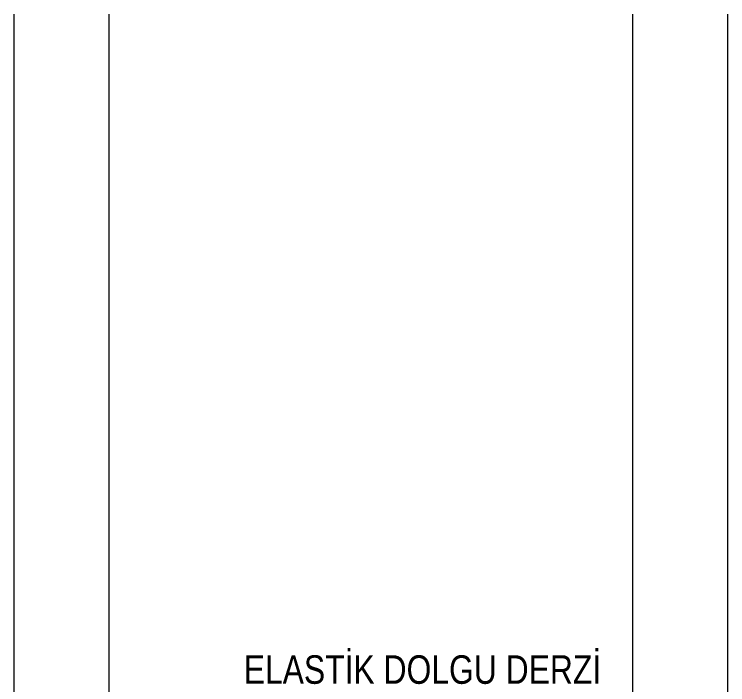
# Model space of a CAD drawing. Header units: millimetres. Extents: x 708 to 46452, y -4963 to 3960.
# Drawn here: x 42939.8 to 43127.6, y 3141.3 to 3317.7 of the extents above; entities that cross this region are included whole.
import ezdxf

# ---------------------------------------------------------------- set-up
doc = ezdxf.new("R2010")
doc.units = ezdxf.units.MM
doc.layers.add('TEFRİŞ', color=8, linetype='Continuous', lineweight=9)
doc.styles.add('ÖLÇÜ1-5-2', font='arial.ttf', dxfattribs={"width": 0.8, "height": 1.5})

msp = doc.modelspace()

# ---------------------------------------------------------------- linework, layer by layer
at = {"layer": 'TEFRİŞ'}
for p, q in [((42939.813, 3099.319), (42939.813, 3317.668)), ((42964.813, 3099.319), (42964.813, 3317.668)), ((43102.569, 3099.319), (43102.569, 3317.668)), ((43127.569, 3099.319), (43127.569, 3317.668))]:
    msp.add_line(p, q, dxfattribs=at)

# ---------------------------------------------------------------- texts
at = {"layer": 'TEFRİŞ', "linetype": 'Continuous', "style": 'ÖLÇÜ1-5-2', "width": 0.8}
msp.add_text('ELASTİK DOLGU DERZİ', height=7.5, dxfattribs=at).set_placement((43000.197, 3141.571))

doc.saveas('drawing.dxf')
